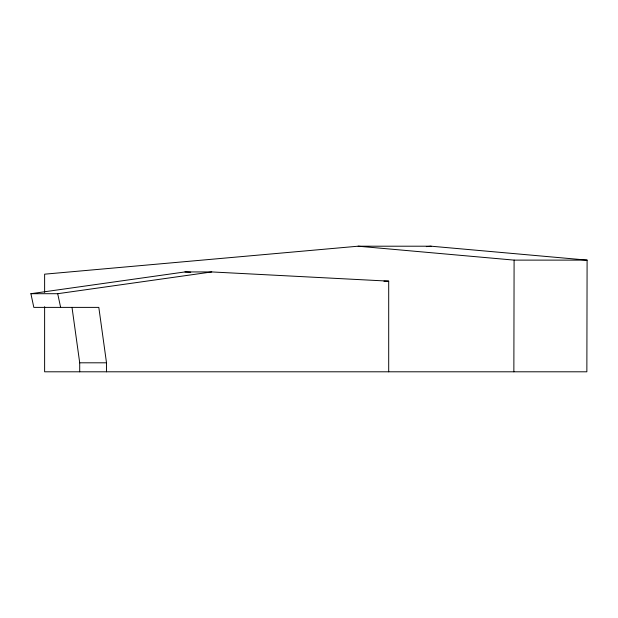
<?xml version="1.0" encoding="UTF-8"?>
<svg xmlns="http://www.w3.org/2000/svg" width="618" height="618" viewBox="0 0 618 618"><rect width="100%" height="100%" fill="white"/><g stroke="black" fill="none" stroke-linecap="round" stroke-linejoin="round"><path stroke-width="0.93" d="M513.859 371.797L514.099 260.116L358.116 246.203L44.62 274.176L44.62 292.36M358.116 246.203L431.117 246.203L587.1 260.116L586.861 371.797L44.62 371.797L44.62 306.713M106.512 371.797L106.512 362.805L98.818 307.385L33.82 307.385L30.9 293.704L184.944 271.935L211.742 271.935L388.699 281.144L388.699 371.797M30.9 293.704L57.706 293.704L211.742 271.935M426.312 246.628L431.117 246.203M514.099 260.116L587.1 260.116M383.909 281.144L388.699 281.144M72.012 307.385L79.707 362.805L106.512 362.805M184.944 271.935L190.715 272.237M57.706 293.704L60.626 307.385M79.707 362.805L79.707 371.797"/></g></svg>
